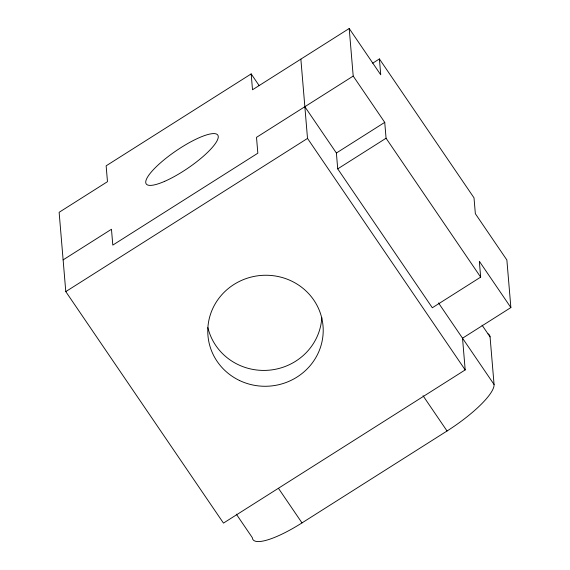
<?xml version="1.0" encoding="UTF-8"?>
<svg xmlns="http://www.w3.org/2000/svg" width="570" height="570" viewBox="0 0 570 570"><rect width="100%" height="100%" fill="white"/><g stroke="black" fill="none" stroke-linecap="round" stroke-linejoin="round"><path stroke-width="0.85" d="M259.193 85.671L251.178 73.915L106.141 165.82L107.474 181.673L59.13 212.311L65.785 291.605L223.461 523.096L465.191 369.916L462.526 338.202L510.87 307.565L506.873 259.991L475.344 213.693L474.012 197.833L379.406 58.938L372.716 63.185M379.406 58.938L380.739 74.798L349.203 28.5L252.51 89.768L251.178 73.915M63.127 259.884L111.471 229.254L112.803 245.107L257.839 153.202L256.507 137.349L353.201 76.074L349.203 28.5M65.785 291.605L307.515 138.424L300.86 59.138M510.87 307.565L479.334 261.267L480.667 277.127L432.324 307.764L337.718 168.87L336.386 153.009L384.736 122.372L353.201 76.074M337.718 168.87L386.068 138.232L384.736 122.372M236.315 514.161L252.332 537.674A57.734 13.986 -34.3 0 0 302.007 522.897L447.044 430.991A57.734 13.986 -34.3 0 0 494.062 384.501L490.065 336.92A57.734 13.986 -34.3 0 0 488.07 333.863M386.068 138.232L480.667 277.127M482.056 325.164L490.065 336.92M304.857 106.711L336.386 153.009M438.501 302.927L494.062 384.501M307.515 138.424L465.191 369.916M423.018 395.715L447.044 430.991M278.481 488.362L302.007 522.897M321.793 317.497A57.734 55.497 -4.8 0 1 269.076 370.186A57.734 55.497 -4.8 0 1 207.879 327.586M164.73 181.303A43.306 10.488 -34.3 0 0 218.253 136.536A43.306 10.488 -34.3 0 0 162.999 160.697A43.306 10.488 -34.3 0 0 164.73 181.303M239.386 380.439A57.734 55.497 -4.8 0 0 323.126 327.38A57.734 55.497 -4.8 0 0 233.957 284.466A57.734 55.497 -4.8 0 0 239.386 380.439"/></g></svg>
